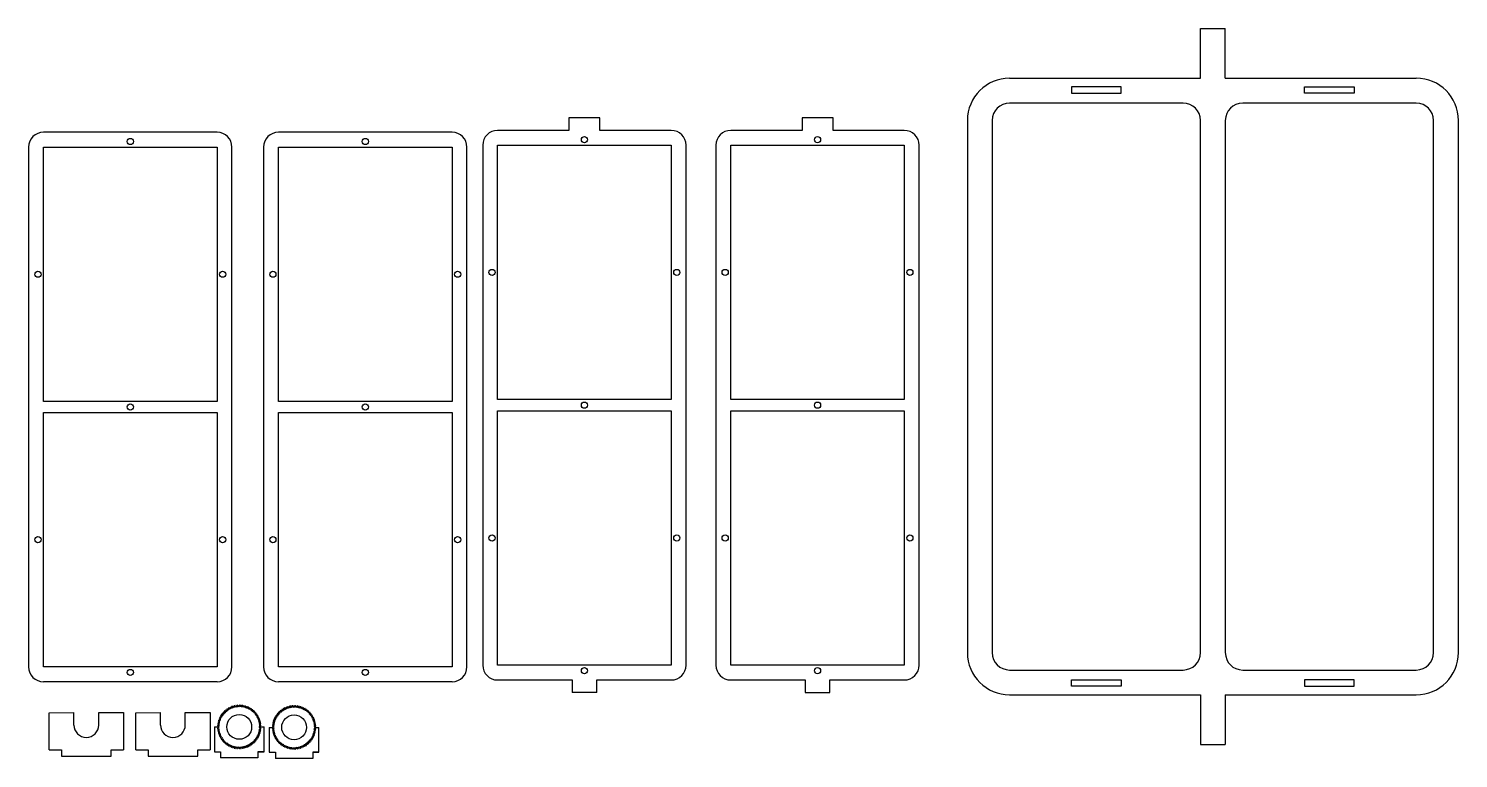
# Model space of a CAD drawing. Header units: inches. Extents: x 2 to 59.7, y 1.3 to 30.7.
import ezdxf

# ---------------------------------------------------------------- set-up
doc = ezdxf.new("R2010")
doc.units = ezdxf.units.IN
doc.header["$MEASUREMENT"] = 0
doc.layers.add('ACRYLIC', color=4, linetype='Continuous')
doc.layers.add('WOOD', color=2, linetype='Continuous')
doc.layers.add('LENSES', color=6, linetype='Continuous', plot=False)

# ---------------------------------------------------------------- blocks, each defined once
blk = doc.blocks.new('*U8')
for p, q in [((-0.01, 0.057), (-0.03, -0.008)), ((0.01, 0.057), (0.03, -0.008))]:
    blk.add_line(p, q)
blk.add_arc((0, 0.054), 0.01, 17.41793, 162.58207)
blk = doc.blocks.new('*U9')
at = {"layer": 'WOOD', "color": 0, "linetype": 'ByBlock', "lineweight": -2, "transparency": 16777216}
for p, rotation in [((28.408, 43.208), 34.28571428571428), ((28.46, 43.24), 30), ((28.513, 43.268), 25.71428571428573), ((28.569, 43.293), 21.42857142857143), ((28.626, 43.313), 17.14285714285713), ((28.685, 43.329), 12.85714285714283), ((28.745, 43.34), 8.571428571428537), ((28.805, 43.347), 4.285714285714215), ((28.927, 43.347), 355.7142857142858), ((28.987, 43.34), 351.4285714285715), ((29.047, 43.329), 347.1428571428572), ((29.105, 43.313), 342.8571428571429), ((29.163, 43.293), 338.5714285714286), ((29.218, 43.268), 334.2857142857143), ((29.272, 43.24), 330.0000000000001), ((29.324, 43.208), 325.7142857142858), ((28.062, 42.657), 81.42857142857144), ((28.074, 42.717), 77.14285714285715), ((28.089, 42.776), 72.85714285714285), ((28.109, 42.833), 68.57142857142858), ((28.134, 42.889), 64.28571428571428), ((28.162, 42.943), 59.99999999999999), ((28.195, 42.994), 55.71428571428574), ((28.231, 43.043), 51.42857142857143), ((28.27, 43.089), 47.14285714285716), ((28.313, 43.132), 42.85714285714287), ((28.359, 43.172), 38.57142857142856), ((29.372, 43.172), 321.4285714285714), ((29.419, 43.132), 317.1428571428572), ((29.461, 43.089), 312.8571428571429), ((29.501, 43.043), 308.5714285714286), ((29.537, 42.994), 304.2857142857143), ((29.57, 42.943), 300.0000000000001), ((29.598, 42.889), 295.7142857142857), ((29.622, 42.833), 291.4285714285714), ((29.642, 42.776), 287.1428571428572), ((29.658, 42.717), 282.8571428571429), ((29.669, 42.657), 278.5714285714286), ((28.056, 42.597), 85.71428571428572), ((28.053, 42.536), 90), ((28.056, 42.476), 94.28571428571432), ((28.062, 42.415), 98.57142857142856), ((28.074, 42.356), 102.8571428571429), ((28.089, 42.297), 107.1428571428572), ((28.109, 42.24), 111.4285714285714), ((28.134, 42.184), 115.7142857142857), ((28.162, 42.13), 120), ((28.195, 42.079), 124.2857142857143), ((29.537, 42.079), 235.7142857142857), ((29.57, 42.13), 239.9999999999999), ((29.598, 42.184), 244.2857142857143), ((29.622, 42.24), 248.5714285714286), ((29.642, 42.297), 252.8571428571429), ((29.658, 42.356), 257.1428571428572), ((29.669, 42.415), 261.4285714285714), ((29.676, 42.597), 274.2857142857143), ((29.676, 42.476), 265.7142857142858), ((29.678, 42.536), 270), ((28.231, 42.03), 128.5714285714286), ((28.27, 41.984), 132.8571428571429), ((28.313, 41.941), 137.1428571428571), ((28.359, 41.901), 141.4285714285714), ((28.408, 41.865), 145.7142857142857), ((28.46, 41.833), 150.0000000000001), ((28.513, 41.804), 154.2857142857143), ((28.569, 41.78), 158.5714285714286), ((28.626, 41.76), 162.8571428571429), ((28.685, 41.744), 167.1428571428572), ((28.745, 41.733), 171.4285714285715), ((28.805, 41.726), 175.7142857142858), ((28.866, 41.724), 180), ((28.927, 41.726), 184.2857142857142), ((28.987, 41.733), 188.5714285714285), ((29.047, 41.744), 192.8571428571428), ((29.105, 41.76), 197.1428571428571), ((29.163, 41.78), 201.4285714285714), ((29.218, 41.804), 205.7142857142857), ((29.272, 41.833), 210), ((29.324, 41.865), 214.2857142857143), ((29.372, 41.901), 218.5714285714285), ((29.419, 41.941), 222.8571428571429), ((29.461, 41.984), 227.1428571428572), ((29.501, 42.03), 231.4285714285714)]:
    blk.add_blockref('*U8', p, dxfattribs=dict(at, rotation=rotation))
blk.add_blockref('*U8', (28.866, 43.349), dxfattribs=at)
blk = doc.blocks.new('*U10')
for p, q in [((-0.01, 0.057), (-0.03, -0.008)), ((0.01, 0.057), (0.03, -0.008))]:
    blk.add_line(p, q)
blk.add_arc((0, 0.054), 0.01, 17.41793, 162.58207)
blk = doc.blocks.new('*U12')
at = {"layer": 'WOOD', "color": 0, "linetype": 'ByBlock', "lineweight": -2, "transparency": 16777216}
for p, rotation in [((28.408, 43.208), 34.28571428571428), ((28.46, 43.24), 30), ((28.513, 43.268), 25.71428571428573), ((28.569, 43.293), 21.42857142857143), ((28.626, 43.313), 17.14285714285713), ((28.685, 43.329), 12.85714285714283), ((28.745, 43.34), 8.571428571428537), ((28.805, 43.347), 4.285714285714215), ((28.927, 43.347), 355.7142857142858), ((28.987, 43.34), 351.4285714285715), ((29.047, 43.329), 347.1428571428572), ((29.105, 43.313), 342.8571428571429), ((29.163, 43.293), 338.5714285714286), ((29.218, 43.268), 334.2857142857143), ((29.272, 43.24), 330.0000000000001), ((29.324, 43.208), 325.7142857142858), ((28.062, 42.657), 81.42857142857144), ((28.074, 42.717), 77.14285714285715), ((28.089, 42.776), 72.85714285714285), ((28.109, 42.833), 68.57142857142858), ((28.134, 42.889), 64.28571428571428), ((28.162, 42.943), 59.99999999999999), ((28.195, 42.994), 55.71428571428574), ((28.231, 43.043), 51.42857142857143), ((28.27, 43.089), 47.14285714285716), ((28.313, 43.132), 42.85714285714287), ((28.359, 43.172), 38.57142857142856), ((29.372, 43.172), 321.4285714285714), ((29.419, 43.132), 317.1428571428572), ((29.461, 43.089), 312.8571428571429), ((29.501, 43.043), 308.5714285714286), ((29.537, 42.994), 304.2857142857143), ((29.57, 42.943), 300.0000000000001), ((29.598, 42.889), 295.7142857142857), ((29.622, 42.833), 291.4285714285714), ((29.642, 42.776), 287.1428571428572), ((29.658, 42.717), 282.8571428571429), ((29.669, 42.657), 278.5714285714286), ((28.056, 42.597), 85.71428571428572), ((28.053, 42.536), 90), ((28.056, 42.476), 94.28571428571432), ((28.062, 42.415), 98.57142857142856), ((28.074, 42.356), 102.8571428571429), ((28.089, 42.297), 107.1428571428572), ((28.109, 42.24), 111.4285714285714), ((28.134, 42.184), 115.7142857142857), ((28.162, 42.13), 120), ((28.195, 42.079), 124.2857142857143), ((29.537, 42.079), 235.7142857142857), ((29.57, 42.13), 239.9999999999999), ((29.598, 42.184), 244.2857142857143), ((29.622, 42.24), 248.5714285714286), ((29.642, 42.297), 252.8571428571429), ((29.658, 42.356), 257.1428571428572), ((29.669, 42.415), 261.4285714285714), ((29.676, 42.597), 274.2857142857143), ((29.676, 42.476), 265.7142857142858), ((29.678, 42.536), 270), ((28.231, 42.03), 128.5714285714286), ((28.27, 41.984), 132.8571428571429), ((28.313, 41.941), 137.1428571428571), ((28.359, 41.901), 141.4285714285714), ((28.408, 41.865), 145.7142857142857), ((28.46, 41.833), 150.0000000000001), ((28.513, 41.804), 154.2857142857143), ((28.569, 41.78), 158.5714285714286), ((28.626, 41.76), 162.8571428571429), ((28.685, 41.744), 167.1428571428572), ((28.745, 41.733), 171.4285714285715), ((28.805, 41.726), 175.7142857142858), ((28.866, 41.724), 180), ((28.927, 41.726), 184.2857142857142), ((28.987, 41.733), 188.5714285714285), ((29.047, 41.744), 192.8571428571428), ((29.105, 41.76), 197.1428571428571), ((29.163, 41.78), 201.4285714285714), ((29.218, 41.804), 205.7142857142857), ((29.272, 41.833), 210), ((29.324, 41.865), 214.2857142857143), ((29.372, 41.901), 218.5714285714285), ((29.419, 41.941), 222.8571428571429), ((29.461, 41.984), 227.1428571428572), ((29.501, 42.03), 231.4285714285714)]:
    blk.add_blockref('*U10', p, dxfattribs=dict(at, rotation=rotation))
blk.add_blockref('*U10', (28.866, 43.349), dxfattribs=at)

msp = doc.modelspace()

# ---------------------------------------------------------------- linework, layer by layer
at = {"layer": 'ACRYLIC'}
for p, q in [((23.794, 26.584), (20.919, 26.584)), ((25.044, 27.084), (23.794, 27.084)), ((23.794, 27.084), (23.794, 26.584)), ((25.044, 26.584), (25.044, 27.084)), ((27.919, 26.584), (25.044, 26.584)), ((33.194, 26.584), (30.319, 26.584)), ((34.444, 27.084), (33.194, 27.084)), ((33.194, 27.084), (33.194, 26.584)), ((34.444, 26.584), (34.444, 27.084)), ((37.319, 26.584), (34.444, 26.584)), ((9.604, 26.512), (2.604, 26.512)), ((19.08, 26.512), (12.08, 26.512)), ((20.319, 25.984), (20.319, 5.034)), ((28.519, 5.034), (28.519, 25.984)), ((29.719, 25.984), (29.719, 5.034)), ((37.919, 5.034), (37.919, 25.984)), ((2.004, 25.912), (2.004, 4.962)), ((10.204, 4.962), (10.204, 25.912)), ((11.48, 25.912), (11.48, 4.962)), ((19.68, 4.962), (19.68, 25.912)), ((9.604, 4.362), (2.604, 4.362)), ((19.08, 4.362), (12.08, 4.362)), ((20.919, 4.434), (23.919, 4.434)), ((23.919, 4.434), (23.919, 3.934)), ((24.919, 4.434), (27.919, 4.434)), ((24.919, 3.934), (24.919, 4.434)), ((30.319, 4.434), (33.319, 4.434)), ((33.319, 4.434), (33.319, 3.934)), ((34.319, 4.434), (37.319, 4.434)), ((34.319, 3.934), (34.319, 4.434)), ((24.919, 3.934), (23.919, 3.934)), ((33.319, 3.934), (34.319, 3.934))]:
    msp.add_line(p, q, dxfattribs=at)
for centre in [(6.104, 26.137), (15.58, 26.137), (24.419, 26.209), (33.819, 26.209), (2.379, 20.787), (9.829, 20.787), (11.855, 20.787), (19.305, 20.787), (20.694, 20.859), (28.144, 20.859), (30.094, 20.859), (37.544, 20.859), (24.419, 15.509), (33.819, 15.509), (6.104, 15.437), (15.58, 15.437), (2.379, 10.087), (9.829, 10.087), (11.855, 10.087), (19.305, 10.087), (20.694, 10.159), (28.144, 10.159), (30.094, 10.159), (37.544, 10.159), (6.104, 4.737), (15.58, 4.737), (24.419, 4.809), (33.819, 4.809)]:
    msp.add_circle(centre, 0.125, dxfattribs=at)
for centre, start, end in [((20.919, 25.984), 90, 180), ((27.919, 25.984), 360, 90), ((30.319, 25.984), 90, 180), ((37.319, 25.984), 360, 90), ((2.604, 25.912), 90, 180), ((9.604, 25.912), 0, 90), ((12.08, 25.912), 90, 180), ((19.08, 25.912), 0, 90), ((2.604, 4.962), 180, 270), ((9.604, 4.962), 270, 0), ((12.08, 4.962), 180, 270), ((19.08, 4.962), 270, 0), ((20.919, 5.034), 180, 270), ((27.919, 5.034), 270, 0), ((30.319, 5.034), 180, 270), ((37.319, 5.034), 270, 0)]:
    msp.add_arc(centre, 0.6, start, end, dxfattribs=at)
at = {"layer": 'LENSES'}
for points in [[(27.919, 15.734), (20.919, 15.734), (20.919, 25.984), (27.919, 25.984)], [(37.319, 15.734), (30.319, 15.734), (30.319, 25.984), (37.319, 25.984)], [(9.604, 15.662), (2.604, 15.662), (2.604, 25.912), (9.604, 25.912)], [(19.08, 15.662), (12.08, 15.662), (12.08, 25.912), (19.08, 25.912)], [(9.604, 4.962), (2.604, 4.962), (2.604, 15.212), (9.604, 15.212)], [(19.08, 4.962), (12.08, 4.962), (12.08, 15.212), (19.08, 15.212)], [(27.919, 5.034), (20.919, 5.034), (20.919, 15.284), (27.919, 15.284)], [(37.319, 5.034), (30.319, 5.034), (30.319, 15.284), (37.319, 15.284)]]:
    msp.add_lwpolyline(points, close=True, dxfattribs=at)
at = {"layer": 'WOOD'}
for p, q in [((49.264, 28.686), (49.264, 30.686)), ((49.264, 30.686), (50.264, 30.686)), ((50.264, 28.686), (50.264, 30.686)), ((41.564, 28.686), (49.264, 28.686)), ((50.264, 28.686), (57.964, 28.686)), ((48.564, 27.686), (41.564, 27.686)), ((57.964, 27.686), (50.964, 27.686)), ((39.864, 26.986), (39.864, 5.536)), ((40.864, 26.986), (40.864, 5.536)), ((49.264, 5.536), (49.264, 26.986)), ((50.264, 26.986), (50.264, 5.536)), ((58.664, 5.536), (58.664, 26.986)), ((59.664, 5.536), (59.664, 26.986)), ((41.564, 4.836), (48.564, 4.836)), ((50.964, 4.836), (57.964, 4.836)), ((41.564, 3.836), (49.264, 3.836)), ((49.264, 3.836), (49.264, 1.836)), ((50.264, 3.836), (50.264, 1.836)), ((50.264, 3.836), (57.964, 3.836)), ((2.83, 3.115), (3.83, 3.118)), ((2.83, 1.615), (2.83, 3.115)), ((3.83, 2.618), (3.83, 3.118)), ((4.83, 2.618), (4.83, 3.118)), ((4.83, 3.118), (5.83, 3.118)), ((5.83, 3.118), (5.83, 1.615)), ((6.323, 3.115), (7.323, 3.118)), ((6.323, 1.615), (6.323, 3.115)), ((7.323, 2.618), (7.323, 3.118)), ((8.323, 2.618), (8.323, 3.118)), ((8.323, 3.118), (9.323, 3.118)), ((9.323, 3.118), (9.323, 1.615)), ((9.499, 2.543), (9.499, 1.543)), ((9.499, 2.543), (9.622, 2.543)), ((11.376, 2.543), (11.499, 2.543)), ((11.499, 1.543), (11.499, 2.543)), ((11.711, 2.524), (11.711, 1.524)), ((11.711, 2.524), (11.834, 2.524)), ((13.588, 2.524), (13.711, 2.524)), ((13.711, 1.524), (13.711, 2.524)), ((49.264, 1.836), (50.264, 1.836)), ((2.83, 1.615), (3.33, 1.615)), ((3.33, 1.615), (3.33, 1.365)), ((3.33, 1.365), (5.33, 1.365)), ((5.33, 1.365), (5.33, 1.615)), ((5.33, 1.615), (5.83, 1.615)), ((6.323, 1.615), (6.823, 1.615)), ((6.823, 1.615), (6.823, 1.365)), ((6.823, 1.365), (8.823, 1.365)), ((8.823, 1.365), (8.823, 1.615)), ((8.823, 1.615), (9.323, 1.615)), ((9.499, 1.543), (9.749, 1.543)), ((9.499, 1.543), (9.749, 1.543)), ((9.499, 1.543), (9.749, 1.543)), ((9.749, 1.543), (9.749, 1.293)), ((11.249, 1.293), (9.749, 1.293)), ((11.249, 1.543), (11.499, 1.543)), ((11.499, 1.543), (11.249, 1.543)), ((11.249, 1.543), (11.249, 1.293)), ((11.711, 1.524), (11.961, 1.524)), ((11.711, 1.524), (11.961, 1.524)), ((11.711, 1.524), (11.961, 1.524)), ((11.961, 1.524), (11.961, 1.274)), ((13.461, 1.274), (11.961, 1.274)), ((13.461, 1.524), (13.711, 1.524)), ((13.711, 1.524), (13.461, 1.524)), ((13.461, 1.524), (13.461, 1.274))]:
    msp.add_line(p, q, dxfattribs=at)
for points in [[(46.064, 28.086), (46.064, 28.336), (44.064, 28.336), (44.064, 28.086)], [(53.464, 28.086), (53.464, 28.336), (55.464, 28.336), (55.464, 28.086)], [(46.064, 4.436), (46.064, 4.186), (44.064, 4.186), (44.064, 4.436)], [(53.464, 4.436), (53.464, 4.186), (55.464, 4.186), (55.464, 4.436)]]:
    msp.add_lwpolyline(points, close=True, dxfattribs=at)
for centre in [(10.499, 2.543), (12.711, 2.524)]:
    msp.add_circle(centre, 0.5, dxfattribs=at)
for centre, radius, start, end in [((41.564, 26.986), 1.7, 90, 180), ((57.964, 26.986), 1.7, 0, 90), ((41.564, 26.986), 0.7, 90, 180), ((48.564, 26.986), 0.7, 0, 90), ((50.964, 26.986), 0.7, 90, 180), ((57.964, 26.986), 0.7, 0, 90), ((41.564, 5.536), 1.7, 180, 270), ((41.564, 5.536), 0.7, 180, 270), ((48.564, 5.536), 0.7, 270, 0), ((50.964, 5.536), 0.7, 180, 270), ((57.964, 5.536), 1.7, 270, 0), ((57.964, 5.536), 0.7, 270, 360), ((4.33, 2.618), 0.5, 180, 0), ((7.823, 2.618), 0.5, 180, 0)]:
    msp.add_arc(centre, radius, start, end, dxfattribs=at)

# ---------------------------------------------------------------- block references
for name, p in [('*U9', (-18.367, -39.994)), ('*U12', (-16.155, -40.013))]:
    msp.add_blockref(name, p, dxfattribs=at)

doc.saveas('drawing.dxf')
